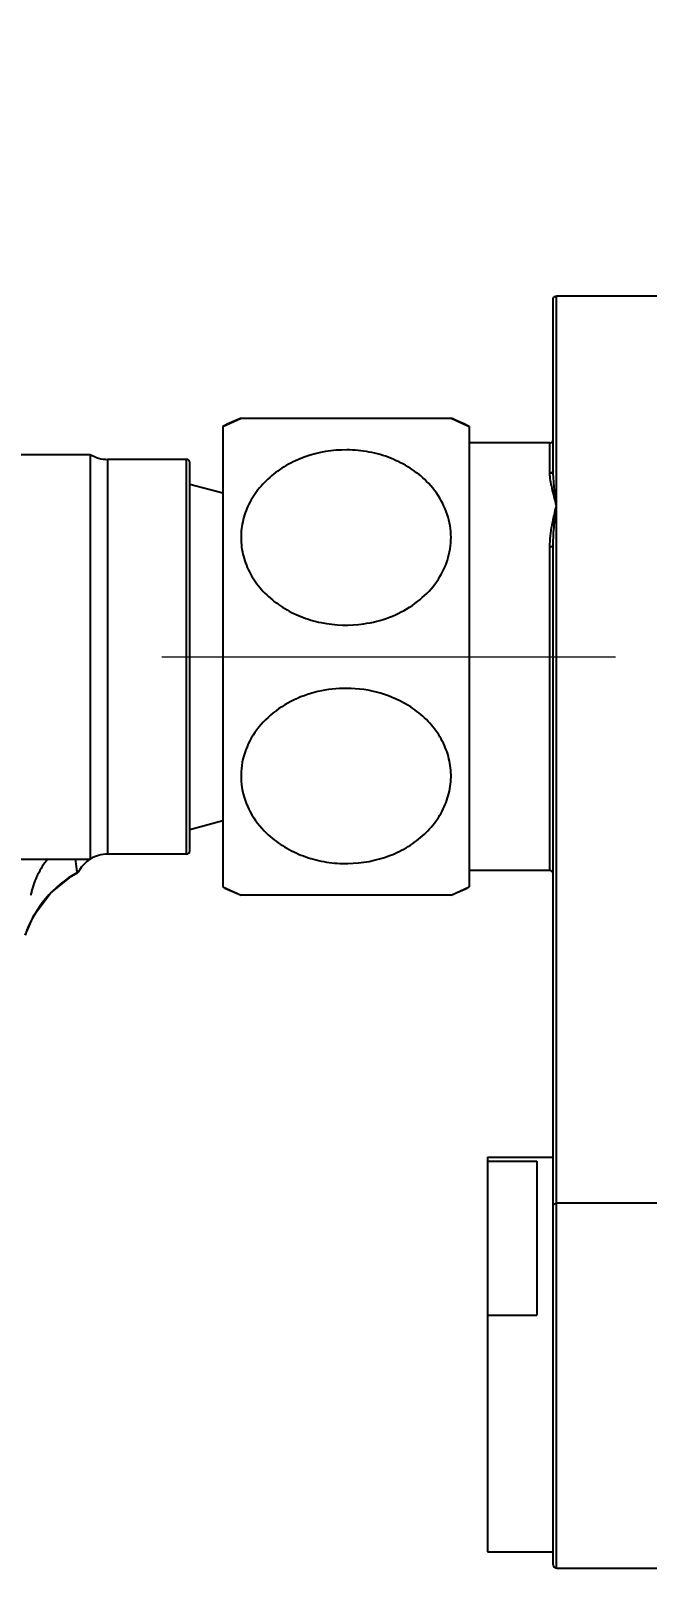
# Model space of a CAD drawing. Extents: x 0 to 3160, y 0 to 2315.
# Drawn here: x 1932.8 to 1970.3, y 433.1 to 526.6 of the extents above; entities that cross this region are included whole.
import ezdxf

# ---------------------------------------------------------------- set-up
doc = ezdxf.new("R2010")
doc.units = 0
doc.header["$LTSCALE"] = 3
doc.header["$MEASUREMENT"] = 0
doc.header["$PDMODE"] = 3
doc.header["$PDSIZE"] = -10
doc.linetypes.add('CENTER2', pattern=[28.575000000000003, 19.05, -3.175, 3.175, -3.175])
doc.layers.get('0').update_dxf_attribs({"linetype": 'CONTINUOUS'})
doc.layers.get('DEFPOINTS').update_dxf_attribs({"linetype": 'CONTINUOUS'})
doc.layers.add('Cneter', color=1, linetype='CENTER2', lineweight=13)
doc.layers.add('DEF_LAYER_ASSEM_MEMBER', color=7, linetype='CONTINUOUS')
doc.layers.add('MEMBER', color=7, linetype='CONTINUOUS')
doc.styles.add('Daelim Dimension', font='')
doc.styles.get('Daelim Dimension').set_extended_font_data('나눔고딕')
doc.dimstyles.new('DEFAULT', dxfattribs={"dimscale": 2, "dimtxt": 2, "dimasz": 2, "dimexe": 0, "dimexo": 2, "dimgap": 1, "dimtad": 1, "dimdec": 1, "dimzin": 9, "dimdsep": 46, "dimtxsty": 'Daelim Dimension', "dimcen": 0.5, "dimclrd": 252, "dimclre": 252, "dimclrt": 3, "dimadec": 1, "dimazin": 0, "dimtfac": 1, "dimtdec": 1, "dimtix": 1, "dimtmove": 0, "dimatfit": 3, "dimfxl": 1, "dimtolj": 1, "dimtzin": 1, "dimlwd": 9, "dimlwe": 9, "dimarcsym": 0})

# ---------------------------------------------------------------- blocks, each defined once
blk = doc.blocks.new('*D1')
at = {"color": 5, "lineweight": 9, "ltscale": 0.5, "transparency": 16777216}
for p, q in [((1534.878042095622, 1384.914732641318), (2240.924150947237, 1384.914732641318)), ((2238.924150947237, 454.1434307510593), (2238.924150947237, 1376.914732641318)), ((2060.592201152826, 446.1434307510593), (2240.924150947237, 446.1434307510593))]:
    blk.add_line(p, q, dxfattribs=at)
at = {"color": 5, "ltscale": 0.5, "transparency": 16777216}
for points in [[(2237.590817613904, 1376.914732641318), (2240.257484280571, 1376.914732641318), (2238.924150947237, 1384.914732641318)], [(2237.590817613903, 454.1434307510593), (2240.25748428057, 454.1434307510593), (2238.924150947237, 446.1434307510593)]]:
    blk.add_solid(points, dxfattribs=at)
at = {"layer": 'DEFPOINTS', "color": 0, "ltscale": 0.5, "transparency": 16777216}
for p in [(1530.878042095622, 1384.914732641318), (2238.924150947237, 1384.914732641318), (2056.592201152826, 446.1434307510593)]:
    blk.add_point(p, dxfattribs=at)
at = {"color": 7, "ltscale": 0.5, "transparency": 16777216, "insert": (2223.218857671128, 915.5290816961884), "char_height": 20, "attachment_point": 5, "rotation": 90, "style": 'Daelim Dimension'}
blk.add_mtext('\\A1;(1140)', dxfattribs=at)

msp = doc.modelspace()

# ---------------------------------------------------------------- linework, layer by layer
at = {"layer": 'Cneter', "lineweight": 5, "ltscale": 0.5}
msp.add_line((1940.755219389176, 488.5698376222582), (1968.348917466276, 488.5698376222582), dxfattribs=at)
at = {"layer": 'DEF_LAYER_ASSEM_MEMBER', "color": 7, "linetype": 'Continuous'}
for p, q in [((1977.548917466275, 510.4901478390583), (1964.748917466276, 510.4901478390583)), ((1964.548917466275, 499.9011552716582), (1964.548917466275, 510.3487264828583)), ((1964.348917466276, 501.5698376222582), (1959.448917466277, 501.5698376222582)), ((1942.448917466277, 499.0698376222582), (1944.448917466277, 498.5339392374583)), ((1964.548917466275, 433.3436253574583), (1964.548917466275, 495.3404535712583)), ((1942.448917466277, 478.0698376222582), (1944.448917466277, 478.6057360071583)), ((1964.348917466276, 475.5698376222582), (1959.448917466277, 475.5698376222582)), ((1960.548917466275, 458.1434307510582), (1964.548917466275, 458.1434307510582)), ((1960.548917466275, 458.1434097049583), (1960.548917466275, 434.1434517972583)), ((1960.548917466275, 457.9049143227583), (1963.548917466275, 457.9049143227583)), ((1963.548917466275, 457.9049143227583), (1963.548917466275, 448.5240828031582)), ((1960.548917466275, 448.5240828031582), (1963.548917466275, 448.5240828031582)), ((1960.548917466275, 434.1434307510582), (1964.548917466275, 434.1434307510582)), ((1964.748917466276, 433.1434307510582), (1994.548917466275, 433.1434307510582))]:
    msp.add_line(p, q, dxfattribs=at)
at = {"layer": 'DEF_LAYER_ASSEM_MEMBER', "color": 9, "linetype": 'Continuous'}
for p, q in [((1964.748917466276, 433.1434307510582), (1964.748917466276, 510.4901478390583)), ((1964.348917466276, 499.7294686406583), (1964.348917466276, 501.5698376222582)), ((1964.348917466276, 475.5698376222582), (1964.348917466276, 495.2378684810583)), ((1976.841794510777, 455.3358189064583), (1964.748917466276, 455.3358189064583))]:
    msp.add_line(p, q, dxfattribs=at)
at = {"layer": 'DEF_LAYER_ASSEM_MEMBER', "color": 7, "linetype": 'Continuous'}
for centre, start, end in [((1964.348917466276, 501.7698376222583), 270, 0), ((1964.348917466276, 475.3698376222583), 0, 90), ((1964.748917466276, 433.3434307510582), 180, 270)]:
    msp.add_arc(centre, 0.2, start, end, dxfattribs=at)
at = {"layer": 'DEF_LAYER_ASSEM_MEMBER', "color": 7, "linetype": 'Continuous', "start_tangent": (0, 1), "end_tangent": (1, 0)}
msp.add_spline([(1964.548917466275, 510.3487264828583), (1964.564176500876, 510.4027756541583), (1964.607477941577, 510.4487393298583), (1964.672480395176, 510.4793580722583), (1964.748917466276, 510.4901478390583)], degree=3, dxfattribs=at)
at = {"layer": 'DEF_LAYER_ASSEM_MEMBER', "color": 9, "linetype": 'Continuous'}
for points, start_tangent, end_tangent in [([(1964.748917466276, 497.7622257776583), (1964.484950797077, 498.8192974034582), (1964.389520684176, 499.2937238598582), (1964.348917466276, 499.7294686406583)], (-0.2425272379461536, 0.970144596879357), (4.7004191593946e-05, 0.9999999988953031)), ([(1964.548917466275, 499.9011552709583), (1964.490356713976, 499.7797386381583), (1964.348917466276, 499.7294686400583)], (-4.913862415444401e-09, -1), (-1, -1.754950862658715e-09)), ([(1964.748917466276, 497.7622257776583), (1964.617188127676, 498.8683298130583), (1964.569383799376, 499.3943165366583), (1964.548917466275, 499.9011552716582)], (-0.1221785509337219, 0.9925081368390569), (9.874347471206214e-06, 0.9999999999512487)), ([(1964.348917466276, 495.2378684810583), (1964.389523518076, 495.9181951921582), (1964.484954249577, 496.5666363823583), (1964.748917466276, 497.7622257776583)], (-1.326881007880056e-05, 0.9999999999119693), (0.2425088394300733, 0.9701491961540138)), ([(1964.548917466275, 495.3404535712583), (1964.617188864676, 496.5861085812583), (1964.748917466276, 497.7622257776583)], (-3.663313752834286e-06, 0.9999999999932901), (0.122169522045589, 0.9925092482607668)), ([(1964.548917466275, 495.3404535707583), (1964.490356990375, 495.2679056396582), (1964.425354537077, 495.2456952290582), (1964.348917466276, 495.2378684818583)], (-7.957691777381418e-09, -1), (-1, -2.931781181140523e-09)), ([(1964.548917466275, 455.1943975502583), (1964.564176500876, 455.2484467216583), (1964.607477941577, 455.2944103973583), (1964.672480395176, 455.3250291396583), (1964.748917466276, 455.3358189064583)], (0, 1), (1, 0))]:
    msp.add_spline(points, degree=3, dxfattribs=dict(at, start_tangent=start_tangent, end_tangent=end_tangent))
at = {"layer": 'MEMBER', "color": 7, "linetype": 'Continuous'}
for p, q in [((1944.448917466277, 502.5698376222582), (1945.561150138977, 503.0698376222582)), ((1945.561150138977, 503.0698376222582), (1958.336684793677, 503.0698376222582)), ((1958.336684793677, 503.0698376222582), (1959.448917466277, 502.5698376222582)), ((1944.448917466277, 502.5698376222582), (1944.448917466277, 474.5698376222582)), ((1959.448917466277, 502.5698376222582), (1959.448917466277, 474.5698376222582)), ((1928.528746914876, 500.8698376222583), (1936.395352091075, 500.8698376222583)), ((1936.395352091075, 500.8698376222583), (1936.395352091075, 476.2698376222583)), ((1942.248917466276, 500.5698376222582), (1937.448917466277, 500.5698376222582)), ((1942.448917466277, 476.7698376222583), (1942.448917466277, 500.3698376222583)), ((1928.528492424776, 476.2698376222583), (1936.395352091075, 476.2698376222583)), ((1942.248917466276, 476.5698376222582), (1937.448917466277, 476.5698376222582)), ((1935.628905475477, 475.4435008061582), (1935.615205987276, 475.4520987193583)), ((1944.448917466277, 474.5698376222582), (1945.561150138977, 474.0698376222582)), ((1958.336684793677, 474.0698376222582), (1945.561150138977, 474.0698376222582)), ((1958.336684793677, 474.0698376222582), (1959.448917466277, 474.5698376222582)), ((1932.428274538076, 471.6471181084582), (1932.987657839977, 472.8704191970583))]:
    msp.add_line(p, q, dxfattribs=at)
at = {"layer": 'MEMBER', "color": 9, "linetype": 'Continuous'}
for p, q in [((1937.448917466277, 500.5698376222582), (1937.448917466277, 476.5698376222582)), ((1942.248917466276, 476.5698376222582), (1942.248917466276, 500.5698376222582))]:
    msp.add_line(p, q, dxfattribs=at)
at = {"layer": 'MEMBER', "color": 7, "linetype": 'Continuous'}
msp.add_lwpolyline([(1932.987657839977, 472.8704191970583), (1933.980304895776, 474.1838621943583), (1935.253492101477, 475.2222493423582), (1935.628459585477, 475.4425142952583)], dxfattribs=at)
for centre, radius, start, end in [((1951.948917466277, 487.3734090508582), 16.9464285714, 112.1441965078817, 116.2680446128456), ((1951.948917466277, 487.3734090508582), 16.9464285714, 63.73195538715444, 67.85580349211833), ((1937.448917466277, 502.5698376222582), 2, 238.2116693829592, 270), ((1942.248917466276, 500.3698376222583), 0.2, 0, 90), ((1937.448917466277, 474.5698376222582), 2, 122.8212411480481, 149.0772744654908), ((1937.448917466277, 474.5698376222582), 2, 90, 121.7883306170408), ((1942.248917466276, 476.7698376222583), 0.2, 270, 0), ((1951.948917466277, 489.7662661936582), 16.9464285714, 243.7319553871544, 247.8558034921183), ((1951.948917466277, 489.7662661936582), 16.9464285714, 292.1441965078816, 296.2680446128456)]:
    msp.add_arc(centre, radius, start, end, dxfattribs=at)
at = {"layer": 'MEMBER', "color": 9, "linetype": 'Continuous'}
for centre, radius, start, end in [((1938.984944786675, 469.3931950782583), 6.933259807000001, 119.0832231697464, 161.0303766308102), ((1937.188324958476, 473.2584276631583), 4.4902005772, 166.5228776173046, 169.6200951702104)]:
    msp.add_arc(centre, radius, start, end, dxfattribs=at)
at = {"layer": 'MEMBER', "color": 7, "linetype": 'Continuous'}
for points, start_tangent, end_tangent in [([(1951.997469399877, 501.1450354450583), (1949.457748535876, 500.7224263826582), (1948.310091851677, 500.1944862244583), (1947.309037742477, 499.4770022784583), (1946.500502804977, 498.5965022991583), (1945.924788666777, 497.5884434439582), (1945.613182557076, 496.4970673291583), (1945.583751903677, 495.3730182342582), (1945.838341373877, 494.2703372502582), (1946.361902050377, 493.2413330827583), (1947.125258331477, 492.3317699477583), (1948.089558911876, 491.5786747243583), (1949.210181584077, 491.0101072912584), (1950.439330902077, 490.6457699513583), (1953.024142499676, 490.5706880156582)], (-0.9999798058573545, 0.006355145748738278), (0.9899610597599103, 0.1413403698843156)), ([(1956.849392844076, 499.2327139325582), (1955.843205190477, 500.0387486302583), (1954.661301091476, 500.6399715539583), (1953.359937855676, 501.0132666469583), (1951.997469399877, 501.1450354450583)], (-0.7079964941092756, 0.7062159473765618), (-0.99997980585735, 0.006355145749442077)), ([(1953.024142499676, 490.5706880156582), (1954.586449219777, 490.9708665723582), (1955.985012701477, 491.6946945945582), (1957.125234523076, 492.7026472998583), (1957.921248520476, 493.9333668734582), (1958.306438153576, 495.3035609716583), (1958.245871070577, 496.7129026034582), (1957.745292897077, 498.0548492495583), (1956.849392844076, 499.2327139325582)], (0.9899610597594951, 0.1413403698872243), (-0.7079964941120404, 0.7062159473737899)), ([(1951.997469399877, 486.6450354450582), (1950.232089070277, 486.4487009365583), (1948.592595922376, 485.8489748972582), (1947.205507911977, 484.8835539248582), (1946.188622151177, 483.6186056792583), (1945.639839604976, 482.1518568703583), (1945.618390389077, 480.6099785395583), (1946.126556415077, 479.1321985826582), (1947.110023654576, 477.8464541773582)], (-0.9999798058573859, 0.006355145743812751), (0.7185526174982558, -0.6954725989472234)), ([(1955.881971308377, 485.5136561987582), (1954.045408771776, 486.3494233467583), (1951.997469399877, 486.6450354450582)], (-0.8375663138836202, 0.5463356750637882), (-0.9999798058573863, 0.006355145743747817)), ([(1947.110023654576, 477.8464541773582), (1948.077037500377, 477.0866382120582), (1949.202557575377, 476.5131114523582), (1950.437546113576, 476.1461478998582), (1951.731933746277, 475.9975840853582), (1954.295097190076, 476.3677098504583), (1955.462441345776, 476.8744787863583), (1956.487279641976, 477.5751716617582), (1957.322608748577, 478.4438478964584), (1957.926774767576, 479.4455067052583), (1958.266914443476, 480.5362015806583), (1958.323170759876, 481.6650505158583), (1958.092068659177, 482.7772546334583), (1957.587420454477, 483.8193461992583), (1956.837789526478, 484.7442517253583), (1955.881971308377, 485.5136561987582)], (0.7185526174965465, -0.6954725989489893), (-0.8375663138804913, 0.546335675068585)), ([(1935.593655549076, 475.5517698109583), (1935.571618366576, 475.6706157669583), (1935.504323931978, 476.2623611250582)], (-0.1990730078607725, 0.97998466189082), (-0.0700716086317795, 0.9975419638610471)), ([(1935.615205987276, 475.4520987193583), (1935.610709768177, 475.4723544790583), (1935.593655549076, 475.5517698109583)], (-0.2148283812328501, 0.9766518144235812), (-0.1990730076488578, 0.9799846619338681)), ([(1935.732221743977, 475.5959612521583), (1935.667782698477, 475.4905001638582), (1935.645062601377, 475.4584754285582), (1935.628476410478, 475.4426428388582)], (-0.5137398711576949, -0.8579460034191401), (-0.8824196249773669, -0.4704631818270196))]:
    msp.add_spline(points, degree=3, dxfattribs=dict(at, start_tangent=start_tangent, end_tangent=end_tangent))
at = {"layer": 'MEMBER', "color": 9, "linetype": 'Continuous', "start_tangent": (-0.630206941807977, -0.77642720875626), "end_tangent": (-0.2330287787636882, -0.9724698392587321)}
msp.add_spline([(1933.812397060977, 476.2727486665582), (1933.187651562876, 475.3069604596583), (1932.821770786576, 474.3049007338583)], degree=3, dxfattribs=at)

# ---------------------------------------------------------------- dimensions: what is measured, and where the dimension line sits
at = {"color": 5, "ltscale": 0.5}
dim = msp.add_linear_dim(base=(2238.924150947237, 1384.914732641318), p1=(2056.592201152826, 446.1434307510593), p2=(1530.878042095622, 1384.914732641318), angle=90, text='(1140)', dimstyle='DEFAULT', override={"dimtxt": 10, "dimasz": 4, "dimexe": 1, "dimdec": 0, "dimclrd": 5, "dimclre": 5, "dimclrt": 7}, dxfattribs=at)
dim.commit()
dim.dimension.update_dxf_attribs({"geometry": '*D1', "text_midpoint": (2238.924150947237, 915.5290816961884), "dimtype": 160})

doc.saveas('drawing.dxf')
